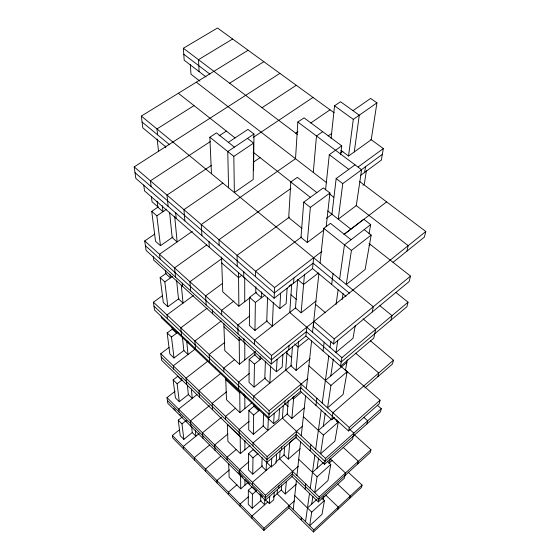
<?xml version="1.0" encoding="UTF-8"?>
<svg xmlns="http://www.w3.org/2000/svg" width="560" height="560" viewBox="0 0 560 560"><rect width="100%" height="100%" fill="white"/><g stroke="black" fill="none" stroke-linecap="round" stroke-linejoin="round"><path stroke-width="0.84" d="M252.252 486.801L248.346 490.203L248.255 504.301L252.21 508.291L261.051 500.493M253.687 449.204L248.577 453.537L248.472 469.945L252.735 474.152L262.444 465.773M254.821 405.594L248.85 410.515L248.731 429.835L253.351 434.28L263.389 425.852M255.185 354.536L249.179 359.317L249.032 382.403L254.072 387.107L265.447 377.86M256.396 292.173L249.571 297.36L249.389 325.437L254.947 330.421L267.162 320.88M247.492 138.376L253.561 143.115L253.197 179.501L234.36 192.556L233.828 156.38L209.853 137.207L216.468 132.888L234.395 147.112M253.589 170.583L253.967 134.05L247.947 129.374L228.375 142.338M251.902 518.294L251.937 516.068L268.086 501.746M252.406 484.932L252.441 482.349L271.236 466.053M252.987 445.977L253.036 442.946L287.679 413.672M253.68 399.889L253.736 396.27L291.774 365.141M254.513 344.512L254.576 340.123L295.827 307.685M255.528 276.71L255.612 271.278L301.56 236.957M252.21 508.291L252.427 494.277L248.346 490.203M252.735 474.152L252.987 457.849L248.577 453.537M253.351 434.28L253.645 415.072L248.85 410.515M254.072 387.107L254.429 364.133L249.179 359.317M254.947 330.421L255.374 302.463L249.571 297.36M253.995 404.558L253.967 406.301L258.762 410.823L258.804 409.094M254.828 351.393L254.779 354.865L260.029 359.653L260.113 356.202M255.85 286.664L255.752 292.663L261.562 297.731L261.709 291.76M260.848 495.005L260.652 500.843L264.628 504.819L264.88 499.016M262.115 457.632L261.821 466.312L266.112 470.498L266.483 461.874M263.62 413.357L263.193 426.013L267.841 430.437L268.387 417.851M265.391 361.207L264.81 378.378L269.885 383.054L270.627 365.974M267.561 297.304L266.749 321.202L272.342 326.151L273.371 302.351M179.158 430.024L172.382 435.463L172.739 437.976L263.879 530.446L263.977 528.269L294.343 500.948M175.091 391.272L166.999 397.586L167.818 403.34L265.209 500.269L265.433 495.243L298.333 466.235M302.449 426.223L267.134 456.589L266.875 462.504L295.904 437.451L296.506 431.333M162.617 295.547L153.433 302.183L154.56 310.079L268.842 417.802L269.157 410.739L307.881 378.434M154.7 234.101L144.725 240.94L146.069 250.39L271.208 364.063L271.586 355.481L425.803 231.504L359.534 181.419M279.902 73.367L134.197 166.887L135.835 178.395L274.113 298.228L274.582 287.588L321.923 251.377M265.678 500.003L269.346 503.65L269.745 496.265M169.099 347.403L160.755 353.682L161.707 360.381L271.32 466.942L271.782 458.269M161.182 316.099L161.399 317.744L273.644 423.633L274.197 413.322M153.272 256.669L153.727 260.106L276.423 371.777L277.095 359.31M143.745 185.045L144.522 190.883L279.818 308.574L280.644 293.188M316.855 192.598L297.353 177.352L290.815 181.993L288.708 217.644L301.966 228.389M274.253 492.275L273.784 499.716L269.346 503.65M276.661 454.062L276.115 462.777L271.32 466.942M279.51 408.863L278.859 419.23L273.644 423.633M282.933 354.592L282.142 367.115L276.423 371.777M287.119 288.197L286.146 303.639L279.818 308.574M340.697 154.483L341.733 145.845L304.038 117.845L297.843 122.038L295.519 158.718L201.25 224.539L201.929 235.669M277.431 489.51L277.137 493.724L313.824 529.83L313.474 532L288.96 507.843L289.184 505.582M280.147 450.499L279.566 458.829L319.193 496.923L318.374 501.935L292.047 476.539L292.565 471.324M283.283 405.363L282.394 418.131L325.472 458.409L324.513 464.31L295.904 437.451M287.063 351.043L285.74 370.076L349.251 427.497L348.558 430.976L300.811 387.695L268.996 414.295L154 306.159M291.725 284.102L289.751 312.459L341.901 357.672L340.508 366.219L305.907 336.028L306.775 327.222M278.733 488.313L278.922 485.765M281.512 449.869L281.729 446.88M284.795 404.432L285.054 400.869M288.736 349.902L289.051 345.583M293.552 283.234L293.937 277.907M281.659 484.981L281.267 490.063L285.264 493.983L296.24 484.197M284.655 446.607L284.004 454.979L288.316 459.102L300.174 448.756M288.26 400.393L287.196 414.078L291.872 418.432L304.164 407.981M292.453 346.689L290.962 365.806L296.072 370.398L310.198 358.771M326.179 226.681L329.945 193.004L323.344 187.88L303.73 202.146L300.986 237.384L307.265 242.508L323.904 229.978M313.292 172.431L316.477 135.982L322.672 131.691M285.264 493.983L286.37 481.341M288.316 459.102L289.772 442.456L296.254 436.863M291.872 418.432L293.804 396.333M296.072 370.398L298.634 341.145M318.535 272.874L303.59 284.473L297.696 279.503L295.477 307.958L301.112 312.816L304.493 274.148M307.265 242.508L310.338 207.382L329.945 193.004M268.842 417.802L300.454 391.307L301.175 384.027M274.113 298.228L312.557 268.583L313.628 257.719M325.57 189.938L329.294 154.679L341.733 145.845M331.1 138.397L334.544 105.805L340.522 101.724L359.289 115.192L354.27 151.921M293.244 509.579L296.38 480.718M296.947 475.531L300.608 441.861M301.266 435.778L305.592 395.976M306.383 388.738L311.577 340.977M312.529 332.213L318.878 273.826M320.054 263.004L323.82 228.347L330.463 223.356L351.078 239.715M355.026 164.829L336.161 178.556L331.961 214.235L326.431 218.365M361.627 169.771L342.762 183.603L338.24 219.184L356.286 205.597L361.627 169.771L297.843 122.038M301.126 519.834L301.413 517.622M305.109 489.139L305.774 484.022M310.086 450.765L310.863 444.752M315.966 405.405L316.897 398.244M323.029 350.973L324.156 342.293M331.66 284.424L333.053 273.686M340.977 150.388L348.544 156.037L353.311 119.364L376.943 102.851L370.65 98.427L352.982 110.67M305.529 521.668L309.505 493.381M310.219 488.299L314.867 455.252M315.707 449.281L321.202 410.165M322.203 403.046L328.811 356.02M330.029 347.382L330.876 341.369M336.07 304.409L338.128 289.779M339.626 279.09L344.442 244.839L370.671 224.602L363.748 219.233L344.148 234.22M334.25 338.898L313.88 321.384L313.313 326.592L333.501 344.022L334.25 338.898L410.508 276.094L369.005 243.411M311.71 504.098L312.872 496.321M317.051 468.251L318.584 457.94M323.323 426.132L325.22 413.378M330.799 375.921L333.326 358.96M342.174 299.502L343.077 293.454M324.436 500.507L311.731 512.148L309.666 525.742L322 514.36L324.436 500.507L321.993 498.162M330.785 464.471L317.1 476.756L314.692 492.597L327.943 480.599L330.785 464.471L327.306 461.216M338.233 422.142L323.414 435.127L320.572 453.831L334.887 441.154L338.233 422.142L333.179 417.55M347.116 371.714L330.946 385.455L327.544 407.869L343.112 394.457L347.116 371.714L341.544 366.849M337.757 340.543L335.944 352.513L352.996 338.31L355.208 325.724M371.175 235.06L351.428 250.425L346.255 284.536L365.106 269.521L371.175 235.06L364.189 229.6M364.651 172.396L365.526 166.698M366.401 170.702L364.308 184.184L362.908 185.227M376.943 102.851L371.217 139.734L348.544 156.037M300.454 391.307L331.772 419.769L332.92 412.727L393.456 360.213L370.342 340.732M370.79 139.426L383.348 148.554L381.36 160.097L360.556 175.413M323.071 500.01L323.645 496.706M329.476 462.98L330.218 458.682M336.616 421.659L336.903 419.986M345.394 370.867L347.305 359.779M369.061 233.912L370.671 224.602M372.232 312.018L373.275 306.754L141.337 116.088L248.087 50.246M337.834 509.376L338.303 507.122L325.668 495.04M349.748 498.309L350.28 496.02L337.645 484.099M357.7 463.946L358.316 461.286L343.105 447.314M366.961 423.913L367.682 420.798L363.818 417.361M377.888 376.677L378.742 372.981L355.614 353.15M390.971 320.117L392.007 315.644L379.862 305.711M406.924 251.153L408.198 245.644L356.013 205.387M344.974 369.6L380.072 400.218L379.19 403.809L348.558 430.976M410.508 276.094L409.185 281.484L333.501 344.022M348.187 472.143L362.082 485.072L361.494 487.403L313.474 532M354.48 434.861L370.951 449.778L370.272 452.48L318.78 499.443L292.306 473.949L265.321 497.77L167.412 400.477M377.335 405.223L381.276 408.681L380.485 411.838L324.989 461.377L296.205 434.406L267.001 459.564L161.238 357.049M393.456 360.213L392.518 363.965L364.931 387.94M395.906 292.453L408.037 302.197L406.903 306.719L341.194 361.977L306.341 331.66L271.397 359.8L145.404 245.693M425.803 231.504L424.403 237.062L393.022 262.353M313.824 529.83L362.082 485.072M318.374 501.935L344.386 478.177L345.478 472.983L330.176 458.71M322.679 498.197L325.899 495.25M319.193 496.923L370.951 449.778M307.454 507.976L316.988 499.296M263.879 530.446L288.96 507.843M324.513 464.31L352.569 439.222L353.85 433.118L349.405 429.1M328.853 463.337L332.066 460.467M325.472 458.409L381.276 408.681M312.466 472.346L323.54 462.462M349.251 427.497L380.072 400.218M273.259 497.161L281.645 489.727M265.209 500.269L292.047 476.539M248.465 496.713L240.072 504.049L240.1 506.317M252.427 494.277L256.333 490.861M318.353 430.458L331.24 419.237M331.772 419.769L334.362 417.508M275.688 462.189L284.165 454.839M228.669 463.337L229.145 477.176L240.73 488.796L248.227 482.314M236.992 484.785L228.382 492.198L228.466 494.508M252.987 457.849L258.097 453.481M248.913 461.762L239.659 469.672L239.722 474.901M346.43 373.128L347.739 372.015M229.432 469.847L216.853 480.522L217 482.881M325.374 380.499L346.864 362.362M240.373 453.614L240.198 436.828L227.325 424.326L227.913 441.378L240.373 453.614L250.019 445.459M340.508 366.219L373.8 338.142L375.648 329.364L363.062 318.878M341.901 357.672L408.037 302.197M301.623 392.112L293.587 398.86L292.369 397.747M236.327 449.407L227.073 457.184L227.171 459.865M220.717 456.281L205.499 469.014L205.695 471.408M249.179 421.225L239.176 429.541L239.246 435.68M227.892 433.958L214.683 444.892L215.012 450.31M253.645 415.072L259.616 410.116M209.51 445.123L194.299 457.674L194.558 460.11M225.722 377.965L226.478 399.714L239.953 412.608L251.468 403.151M235.55 408.191L225.547 416.36L225.666 419.496M199.185 433.531L183.267 446.488L183.568 448.959M221.424 417.354L202.489 432.796L202.944 438.298M182.343 416.878L178.248 420.14L180.222 435.708L183.855 439.369L192.458 432.397M308.826 338.366L298.116 347.046L294.567 343.91M271.208 364.063L305.907 336.028M249.494 373.331L238.602 382.081L238.693 389.382M209.398 405.678L190.477 420.882L191.058 426.468M226.464 391.902L212.156 403.403L212.541 409.745M254.429 364.133L262.017 358.057M183.855 439.369L181.979 423.871L186.074 420.595M196.945 394.667L178.647 409.143L178.997 411.999M301.112 312.816L316.022 301.007M223.839 323.316L224.777 350.602L239.456 364.203L255.367 351.582M220.773 373.443L198.982 390.663L199.521 397.096M181.636 378.462L181.825 380.135L177.814 376.243L173.131 379.862L175.413 397.852L179.298 401.688L188.776 394.226M234.633 359.562L223.748 368.144L223.888 371.875M368.991 245.532L370.349 244.468M241.073 339.234L239.218 340.676L223.958 326.76M179.298 401.688L177.135 383.775L181.797 380.149M207.802 361.2L186.032 378.133L186.711 384.657M224.805 342.363L209.174 354.466L209.629 361.991M249.634 316.05L237.916 325.08L238.021 333.914M289.03 286.181L291.053 284.62M344.029 234.465L386.624 201.887M255.374 302.463L264.95 295.141M195.034 349.16L173.292 365.806L173.698 369.131M221.55 257.019L222.754 291.851L238.868 306.201L250.306 297.507M221.221 320.985L194.859 341.04L195.489 348.663M172.69 328.839L167.174 332.948L169.841 353.969L174.02 357.987L184.009 350.385M233.989 300.986L221.592 310.338L221.76 314.846M207.13 308.175L180.803 327.859L181.601 335.573M174.02 357.987L171.493 337.05L177.954 332.213M241.983 275.128L238.574 277.662L221.76 262.983M222.446 283.437L205.597 295.904L206.15 304.962M193.347 295.547L166.992 314.909L167.482 318.836M360.836 170.135L382.347 154.364M289.464 217.098L237.076 255.346L237.209 266.245M358.197 166.915L383.348 148.554M166.369 273.175L160.146 277.599L163.31 302.491L167.832 306.705L178.934 298.599M222.18 258.342L189.924 281.75L190.687 290.92M167.832 306.705L164.836 281.904L172.466 276.444M291.018 188.335L218.96 239.764L219.17 245.322M340.746 152.831L342.846 151.333M206.773 244.944L174.559 267.876L175.525 277.144M328.174 135.919L331.744 133.427M192.325 231.343L159.495 254.275L160.083 258.986M158.067 207.081L151.732 211.337L155.533 241.276L160.461 245.693L173.082 236.929M222.824 183.071L183.932 209.643L184.863 220.885M253.624 162.029L260.071 157.626M295.785 133.224L297.927 131.761M310.772 122.983L330.043 109.816M160.461 245.693L156.856 215.845L166.712 209.174M233.828 156.38L253.561 143.115M211.554 165.27L166.992 195.083L168.168 206.416M253.141 137.459L312.998 97.419M253.967 134.05L227.766 151.536L228.571 187.796M210.329 141.582L150.416 180.831L151.13 186.585M219.079 135.849L226.366 131.075M262.031 107.709L296.282 85.274M194.026 105.609L156.961 128.933L157.591 134.82M229.628 83.216L263.837 61.691M232.638 39.018L198.485 59.675L199.115 71.638M206.031 76.916L184.191 60.242L183.365 48.251L217.483 28L334.222 112.847M334.544 105.805L353.311 119.364M329.294 154.679L348.789 169.372M183.365 48.251L297.339 134.4M183.785 54.285L209.944 74.158M336.161 178.556L342.762 183.603M199.913 81.116L190.974 74.242L190.379 64.666M196.301 82.187L326.746 182.805M329.602 194.005L333.725 197.211M178.346 93.261L235.039 137.907M253.169 152.187L291.704 182.532M327.733 210.91L350.938 229.18M290.815 181.993L310.317 197.351M303.73 202.146L310.338 207.382M323.82 228.347L351.428 250.425M142.079 122.01L169.47 144.627M349.433 293.202L313.089 263.2L274.344 292.95L135.023 172.683M165.998 147.084L142.807 127.855L141.337 116.088M312.557 268.583L345.989 296.303M315.56 304.339L325.381 312.676M290.892 294.707L296.667 299.649M134.197 166.887L274.582 287.588M158.508 207.389L152.04 201.74L151.438 196.91M151.732 211.337L156.856 215.845M308.875 365.834L330.946 385.455M286.678 353.101L291.732 357.616M144.725 240.94L271.586 355.481M160.146 277.599L164.836 281.904M303.352 416.619L323.414 435.127M285.026 403.634L288.183 406.553M153.433 302.183L269.157 410.739M225.785 379.687L239.75 392.875M167.174 332.948L171.493 337.05M298.711 459.277L317.1 476.756M160.755 353.682L267.134 456.589M253.288 449.54L257.698 453.824M294.763 495.607L311.731 512.148M173.131 379.862L177.135 383.775M166.999 397.586L265.433 495.243M173.439 408.247L175.301 410.095M179.634 414.407L180.873 415.639M185.822 420.56L187.061 421.792M238.189 472.654L243.047 477.491M245.49 479.92L249.774 484.183M252.833 487.221L256.501 490.875M259.56 493.92L262.619 496.958M178.248 420.14L181.979 423.871M172.382 435.463L263.977 528.269M157.164 201.201L157.871 207.214L163.002 211.687L162.33 205.688M165.312 270.277L165.711 273.644L170.401 277.921L170.016 274.456M172.06 327.481L172.263 329.154L176.582 333.235L176.386 331.506M157.185 139.055L158.494 151.074M169.631 212.702L172.186 237.552L177.149 241.948L174.678 216.307M176.554 279.986L178.5 298.914L183.057 303.107L181.314 285.096M182.427 337.043L183.813 350.532L188.02 354.536L186.725 341.089M187.369 385.105L188.342 394.562L192.255 398.377L191.345 388.962M191.632 426.482L192.255 432.558L195.902 436.198L195.321 430.15M165.347 146.069L165.515 147.777M175.637 212.408L176.211 218.456M182.329 283.059L182.651 286.426M187.831 341.103L187.992 342.832M208.957 241.269L209.265 247.205M212.485 309.659L212.695 313.775M215.446 367.122L215.53 368.809M209.853 137.207L211.449 173.726M238.525 272.468L238.868 306.201M239.183 337.274L239.456 364.203M239.736 391.181L239.953 412.608M240.59 475.195L240.73 488.796M243.754 271.404L243.768 277.221M243.922 338.779L243.929 342.202M244.055 394.086L244.062 395.724M244.72 277.438L244.741 301.735M244.783 342.461L244.804 359.961M244.846 395.654L244.853 408.576M244.888 440.51L244.902 449.785M244.93 479.178L244.937 485.156"/></g></svg>
